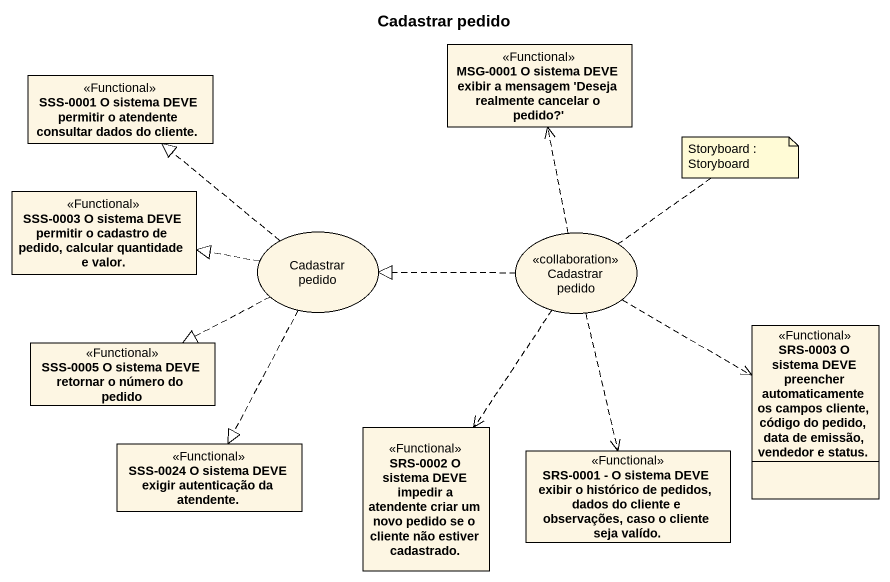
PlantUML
@startuml
title Cadastrar pedido
allowmixing
hide circle
hide empty members
class "MSG-0001 O sistema DEVE exibir a mensagem 'Deseja realmente cancelar o pedido?'" as MSG_0001_O_sistema_DEVE <<Functional>>
class "SSS-0001 O sistema DEVE permitir o atendente consultar dados do cliente." as SSS_0001_O_sistema_DEVE <<Functional>>
class "SSS-0003 O sistema DEVE permitir o cadastro de pedido, calcular quantidade e valor." as SSS_0003_O_sistema_DEVE <<Functional>>
usecase "Cadastrar pedido" as Cadastrar_pedido
usecase "Cadastrar pedido" as Cadastrar_pedido_2 <<collaboration>>
class "SRS-0003 O sistema DEVE preencher automaticamente os campos cliente, código do pedido, data de emissão, vendedor e status." as SRS_0003_O_sistema_DEVE <<Functional>>
class "SSS-0005 O sistema DEVE retornar o número do pedido" as SSS_0005_O_sistema_DEVE <<Functional>>
class "SRS-0002 O sistema DEVE impedir a atendente criar um novo pedido se o cliente não estiver cadastrado." as SRS_0002_O_sistema_DEVE <<Functional>>
class "SSS-0024 O sistema DEVE exigir autenticação da atendente." as SSS_0024_O_sistema_DEVE <<Functional>>
class "SRS-0001 - O sistema DEVE exibir o histórico de pedidos, dados do cliente e observações, caso o cliente seja valído." as SRS_0001_O_sistema_DEVE <<Functional>>
Cadastrar_pedido .up.|> SSS_0001_O_sistema_DEVE
Cadastrar_pedido .left.|> SSS_0003_O_sistema_DEVE
Cadastrar_pedido .left.|> SSS_0005_O_sistema_DEVE
Cadastrar_pedido ..|> SSS_0024_O_sistema_DEVE
Cadastrar_pedido_2 .up.> MSG_0001_O_sistema_DEVE
Cadastrar_pedido_2 .left.|> Cadastrar_pedido
Cadastrar_pedido_2 .right.> SRS_0003_O_sistema_DEVE
Cadastrar_pedido_2 ..> SRS_0002_O_sistema_DEVE
Cadastrar_pedido_2 ..> SRS_0001_O_sistema_DEVE
note top of Cadastrar_pedido_2 : Storyboard : Storyboard
@enduml
